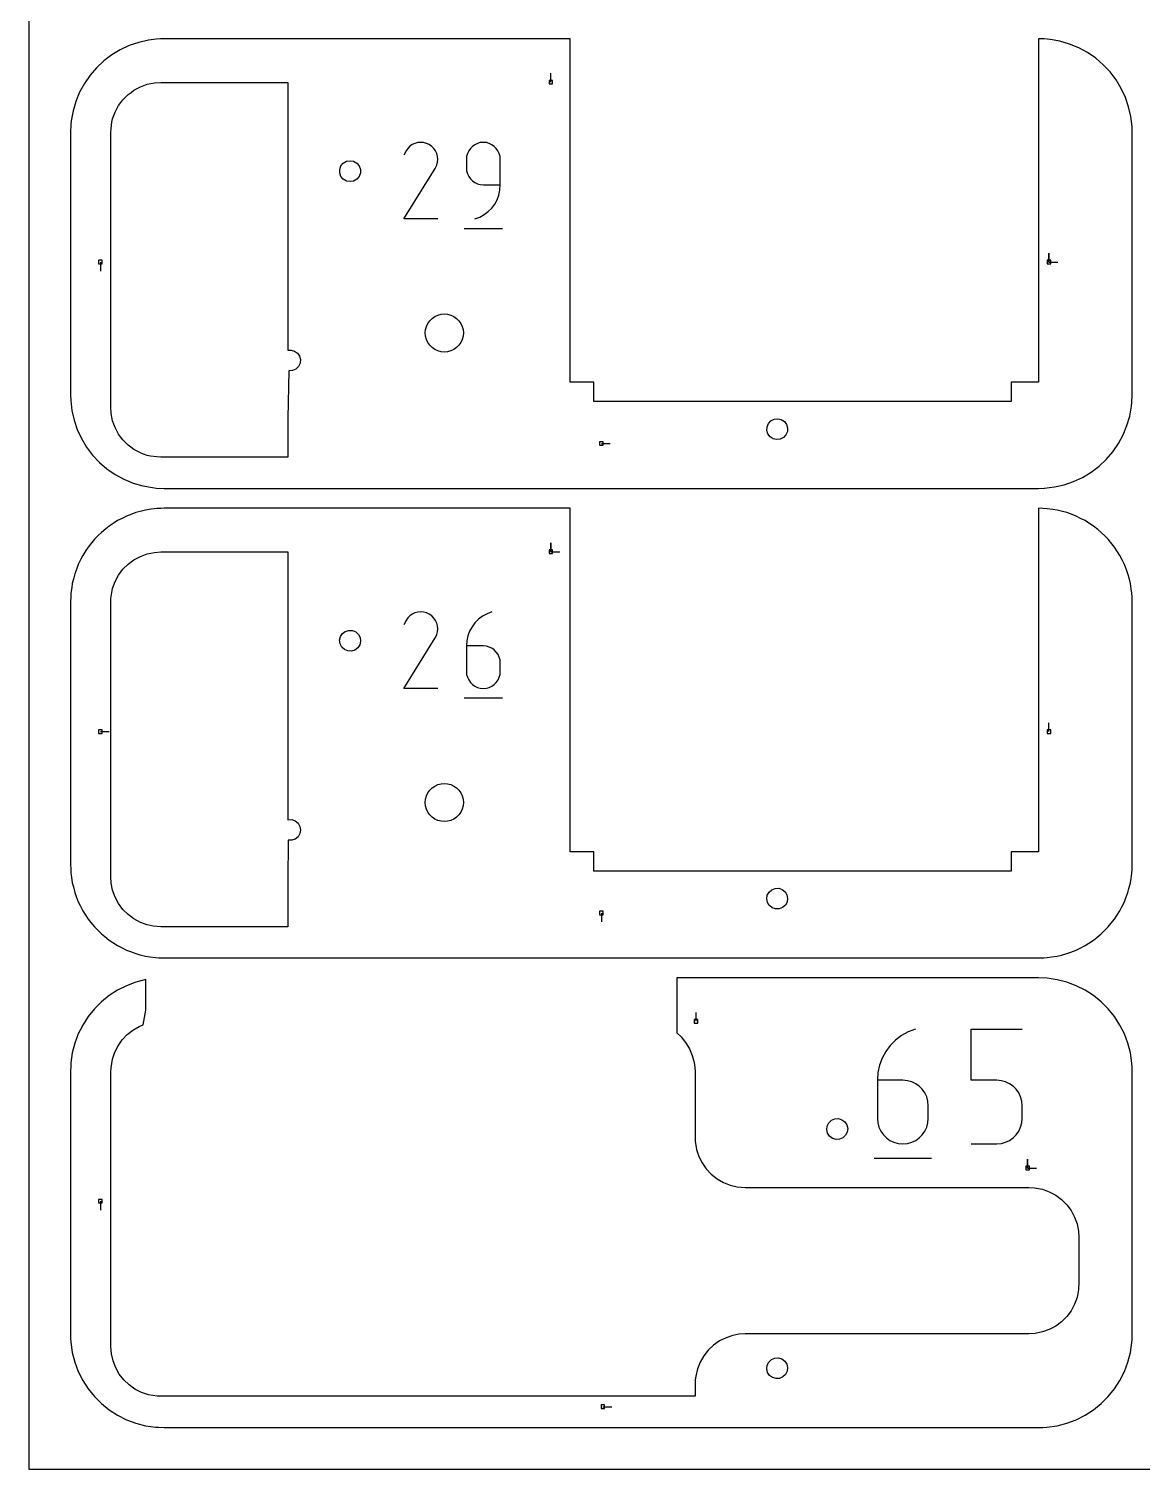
# Model space of a CAD drawing. Extents: x 0 to 570, y 0 to 470.
# Drawn here: x 0 to 178.3, y 0 to 230.6 of the extents above; entities that cross this region are included whole.
import ezdxf

# ---------------------------------------------------------------- set-up
doc = ezdxf.new("R2010")
doc.units = 0

msp = doc.modelspace()

# ---------------------------------------------------------------- linework, layer by layer
at = {"layer": 'annotation', "color": 1}
for p, q in [((83.571878, 222.055631), (83.571878, 223.484381)), ((61.82145, 212.257328), (61.399401, 212.062807)), ((62.269081, 212.37742), (61.82145, 212.257328)), ((62.731958, 212.420397), (62.269081, 212.37742)), ((63.199744, 212.383576), (62.731958, 212.420397)), ((63.662103, 212.264269), (63.199744, 212.383576)), ((64.108698, 212.059793), (63.662103, 212.264269)), ((71.823642, 212.250268), (71.40028, 212.048804)), ((72.283138, 212.376803), (71.823642, 212.250268)), ((72.771022, 212.420696), (72.283138, 212.376803)), ((73.259916, 212.376803), (72.771022, 212.420696)), ((72.771022, 212.420696), (72.771022, 212.420696)), ((73.719949, 212.250268), (73.259916, 212.376803)), ((74.143469, 212.048804), (73.719949, 212.250268)), ((60.390117, 211.059522), (60.033152, 210.374763)), ((60.673398, 211.461219), (60.390117, 211.059522)), ((61.013272, 211.796542), (60.673398, 211.461219)), ((61.399401, 212.062807), (61.013272, 211.796542)), ((64.50813, 211.776158), (64.108698, 212.059793)), ((64.108698, 212.059793), (64.108698, 212.059793)), ((64.842098, 211.435798), (64.50813, 211.776158)), ((65.107633, 211.049144), (64.842098, 211.435798)), ((65.301765, 210.626628), (65.107633, 211.049144)), ((65.421525, 210.178681), (65.301765, 210.626628)), ((65.463944, 209.715735), (65.421525, 210.178681)), ((70.096599, 210.187574), (70.052711, 209.698547)), ((70.223098, 210.647959), (70.096599, 210.187574)), ((70.424461, 211.07199), (70.223098, 210.647959)), ((70.692944, 211.45195), (70.424461, 211.07199)), ((71.020799, 211.780127), (70.692944, 211.45195)), ((71.40028, 212.048804), (71.020799, 211.780127)), ((74.522824, 211.780127), (74.143469, 212.048804)), ((74.850363, 211.45195), (74.522824, 211.780127)), ((75.118435, 211.07199), (74.850363, 211.45195)), ((75.319388, 210.647959), (75.118435, 211.07199)), ((75.445571, 210.187574), (75.319388, 210.647959)), ((75.489332, 209.698547), (75.445571, 210.187574)), ((60.025475, 200.179372), (65.049091, 208.266748)), ((65.049091, 208.266748), (65.055096, 208.27418)), ((65.049091, 208.266748), (65.049091, 208.266748)), ((65.055096, 208.27418), (65.060855, 208.281674)), ((65.060855, 208.281674), (65.066406, 208.289295)), ((65.066406, 208.289295), (65.071786, 208.297105)), ((65.071786, 208.297105), (65.077033, 208.305168)), ((65.077033, 208.305168), (65.082186, 208.313547)), ((65.082186, 208.313547), (65.087281, 208.322306)), ((65.087281, 208.322306), (65.092358, 208.331506)), ((65.092358, 208.331506), (65.097454, 208.341212)), ((65.097454, 208.341212), (65.304878, 208.786569)), ((65.097454, 208.341212), (65.097454, 208.341212)), ((65.304878, 208.786569), (65.426051, 209.24822)), ((65.426051, 209.24822), (65.463944, 209.715735)), ((70.052711, 209.698547), (70.052711, 208.337473)), ((70.052711, 208.337473), (70.052711, 208.337473)), ((70.052711, 208.337473), (70.096599, 207.848473)), ((70.096599, 207.848473), (70.223098, 207.388158)), ((75.489332, 205.616092), (75.489332, 209.698547)), ((75.489332, 209.698547), (75.489332, 209.698547)), ((70.223098, 207.388158), (70.424461, 206.96423)), ((70.424461, 206.96423), (70.692944, 206.58439)), ((70.692944, 206.58439), (71.020799, 206.256342)), ((71.020799, 206.256342), (71.40028, 205.987785)), ((71.40028, 205.987785), (71.823642, 205.786424)), ((71.823642, 205.786424), (72.283138, 205.659959)), ((72.283138, 205.659959), (72.771022, 205.616092)), ((72.771022, 205.616092), (75.489332, 205.616092)), ((75.429147, 204.79075), (75.489332, 205.616092)), ((74.585367, 202.546867), (74.969792, 203.246161)), ((74.969792, 203.246161), (75.253509, 203.997447)), ((75.253509, 203.997447), (75.429147, 204.79075)), ((72.188071, 200.469153), (72.901588, 200.86071)), ((72.901588, 200.86071), (73.543892, 201.344165)), ((73.543892, 201.344165), (74.10761, 201.909543)), ((74.10761, 201.909543), (74.585367, 202.546867)), ((65.462096, 200.179372), (60.025475, 200.179372)), ((69.713019, 198.649319), (75.833631, 198.649319)), ((71.410715, 200.179472), (72.188071, 200.469153)), ((71.410715, 200.179472), (71.410715, 200.179472)), ((163.33438, 193.25563), (163.33438, 194.68438)), ((163.33438, 193.25563), (163.33438, 194.68438)), ((163.33438, 194.68438), (163.33438, 193.25563)), ((11.455633, 193.255631), (11.455633, 191.826881)), ((163.33438, 193.25563), (164.76313, 193.25563)), ((41.452203, 182.213846), (41.452203, 182.174287)), ((91.667502, 164.217505), (93.096252, 164.217505)), ((83.571878, 146.880629), (83.571878, 148.309379)), ((83.571878, 146.880629), (83.571878, 148.309379)), ((83.571878, 148.309379), (83.571878, 146.880629)), ((83.571878, 146.880629), (85.000628, 146.880629)), ((60.673398, 136.286217), (60.390117, 135.88452)), ((61.013272, 136.62154), (60.673398, 136.286217)), ((61.399401, 136.887804), (61.013272, 136.62154)), ((61.82145, 137.082326), (61.399401, 136.887804)), ((62.269081, 137.202418), (61.82145, 137.082326)), ((62.731958, 137.245395), (62.269081, 137.202418)), ((63.199744, 137.208574), (62.731958, 137.245395)), ((63.662103, 137.089267), (63.199744, 137.208574)), ((64.108698, 136.884791), (63.662103, 137.089267)), ((64.50813, 136.601156), (64.108698, 136.884791)), ((64.108698, 136.884791), (64.108698, 136.884791)), ((64.842098, 136.260796), (64.50813, 136.601156)), ((65.107633, 135.874142), (64.842098, 136.260796)), ((72.000284, 136.075342), (71.435991, 135.508655)), ((72.64339, 136.560315), (72.000284, 136.075342)), ((73.357974, 136.953718), (72.64339, 136.560315)), ((74.136702, 137.245694), (73.357974, 136.953718)), ((74.136702, 137.245694), (74.136702, 137.245694)), ((60.390117, 135.88452), (60.033152, 135.199761)), ((65.301765, 135.451626), (65.107633, 135.874142)), ((65.421525, 135.003679), (65.301765, 135.451626)), ((65.304878, 133.611566), (65.426051, 134.073218)), ((65.463944, 134.540733), (65.421525, 135.003679)), ((65.426051, 134.073218), (65.463944, 134.540733)), ((70.57319, 134.169565), (70.289352, 133.416875)), ((70.957848, 134.870111), (70.57319, 134.169565)), ((71.435991, 135.508655), (70.957848, 134.870111)), ((60.025475, 125.00437), (65.049091, 133.091746)), ((65.049091, 133.091746), (65.055096, 133.099177)), ((65.049091, 133.091746), (65.049091, 133.091746)), ((65.055096, 133.099177), (65.060855, 133.106672)), ((65.060855, 133.106672), (65.066406, 133.114293)), ((65.066406, 133.114293), (65.071786, 133.122103)), ((65.071786, 133.122103), (65.077033, 133.130166)), ((65.077033, 133.130166), (65.082186, 133.138545)), ((65.082186, 133.138545), (65.087281, 133.147304)), ((65.087281, 133.147304), (65.092358, 133.156504)), ((65.092358, 133.156504), (65.097454, 133.16621)), ((65.097454, 133.16621), (65.304878, 133.611566)), ((65.097454, 133.16621), (65.097454, 133.16621)), ((70.11367, 132.621897), (70.053479, 131.794488)), ((70.053479, 131.794488), (70.053479, 127.725851)), ((72.771789, 131.794488), (70.053479, 131.794488)), ((70.289352, 133.416875), (70.11367, 132.621897)), ((73.260684, 131.750858), (72.771789, 131.794488)), ((73.720717, 131.625028), (73.260684, 131.750858)), ((74.144236, 131.424586), (73.720717, 131.625028)), ((74.523592, 131.157119), (74.144236, 131.424586)), ((74.851131, 130.830217), (74.523592, 131.157119)), ((75.119202, 130.451468), (74.851131, 130.830217)), ((75.320155, 130.028459), (75.119202, 130.451468)), ((75.446338, 129.568779), (75.320155, 130.028459)), ((75.4901, 129.080016), (75.446338, 129.568779)), ((70.053479, 127.725851), (70.053479, 127.725851)), ((70.053479, 127.725851), (70.097367, 127.236851)), ((70.097367, 127.236851), (70.223865, 126.776536)), ((75.320155, 126.776536), (75.446338, 127.236851)), ((75.446338, 127.236851), (75.4901, 127.725851)), ((75.4901, 127.725851), (75.4901, 129.080016)), ((75.4901, 129.080016), (75.4901, 129.080016)), ((65.462096, 125.00437), (60.025475, 125.00437)), ((70.223865, 126.776536), (70.425229, 126.352607)), ((70.425229, 126.352607), (70.693712, 125.972768)), ((70.693712, 125.972768), (71.021567, 125.644719)), ((71.021567, 125.644719), (71.401048, 125.376163)), ((71.401048, 125.376163), (71.82441, 125.174801)), ((71.82441, 125.174801), (72.283906, 125.048336)), ((72.283906, 125.048336), (72.771789, 125.00447)), ((72.771789, 125.00447), (73.260684, 125.048336)), ((72.771789, 125.00447), (72.771789, 125.00447)), ((73.260684, 125.048336), (73.720717, 125.174801)), ((73.720717, 125.174801), (74.144236, 125.376163)), ((74.144236, 125.376163), (74.523592, 125.644719)), ((74.523592, 125.644719), (74.851131, 125.972768)), ((74.851131, 125.972768), (75.119202, 126.352607)), ((75.119202, 126.352607), (75.320155, 126.776536)), ((69.713019, 123.474317), (75.833631, 123.474317)), ((11.455633, 118.080628), (12.884383, 118.080628)), ((163.33438, 118.080628), (163.33438, 119.509378)), ((91.667502, 89.042502), (91.667502, 87.613752)), ((106.836875, 71.705627), (106.836875, 73.134377)), ((139.739119, 69.415961), (138.77446, 68.688502)), ((140.810996, 70.006065), (139.739119, 69.415961)), ((141.979087, 70.444029), (140.810996, 70.006065)), ((141.979087, 70.444029), (141.979087, 70.444029)), ((150.894872, 62.26722), (150.894872, 70.444029)), ((150.894872, 70.444029), (159.049803, 70.444029)), ((137.210807, 66.880654), (136.633819, 65.829836)), ((137.928021, 67.838471), (137.210807, 66.880654)), ((138.77446, 68.688502), (137.928021, 67.838471)), ((136.208062, 64.700801), (135.944539, 63.508334)), ((136.633819, 65.829836), (136.208062, 64.700801)), ((135.944539, 63.508334), (135.854253, 62.26722)), ((135.854253, 62.26722), (135.854253, 56.164264)), ((139.931718, 62.26722), (135.854253, 62.26722)), ((140.66506, 62.201775), (139.931718, 62.26722)), ((154.972338, 62.26722), (150.894872, 62.26722)), ((155.704467, 62.201775), (154.972338, 62.26722)), ((141.35511, 62.01303), (140.66506, 62.201775)), ((141.990389, 61.712367), (141.35511, 62.01303)), ((142.559422, 61.311168), (141.990389, 61.712367)), ((143.050731, 60.820814), (142.559422, 61.311168)), ((143.452838, 60.25269), (143.050731, 60.820814)), ((143.754268, 59.618177), (143.452838, 60.25269)), ((156.393871, 62.01303), (155.704467, 62.201775)), ((157.028961, 61.712367), (156.393871, 62.01303)), ((157.598146, 61.311168), (157.028961, 61.712367)), ((158.089834, 60.820814), (157.598146, 61.311168)), ((158.492434, 60.25269), (158.089834, 60.820814)), ((158.794356, 59.618177), (158.492434, 60.25269)), ((143.943542, 58.928656), (143.754268, 59.618177)), ((144.009184, 58.195512), (143.943542, 58.928656)), ((144.009184, 56.164264), (144.009184, 58.195512)), ((144.009184, 58.195512), (144.009184, 58.195512)), ((158.98401, 58.928656), (158.794356, 59.618177)), ((159.049803, 58.195512), (158.98401, 58.928656)), ((159.049803, 56.164264), (159.049803, 58.195512)), ((159.049803, 58.195512), (159.049803, 58.195512)), ((135.854253, 56.164264), (135.854253, 56.164264)), ((135.854253, 56.164264), (135.920085, 55.430764)), ((135.920085, 55.430764), (136.109833, 54.740292)), ((143.754268, 54.740292), (143.943542, 55.430764)), ((143.943542, 55.430764), (144.009184, 56.164264)), ((158.794224, 54.740292), (158.983972, 55.430764)), ((158.983972, 55.430764), (159.049803, 56.164264)), ((136.109833, 54.740292), (136.411878, 54.104399)), ((136.411878, 54.104399), (136.814602, 53.53464)), ((136.814602, 53.53464), (137.306384, 53.042567)), ((137.306384, 53.042567), (137.875607, 52.639732)), ((141.990389, 52.639732), (142.559422, 53.042567)), ((142.559422, 53.042567), (143.050731, 53.53464)), ((143.050731, 53.53464), (143.452838, 54.104399)), ((143.452838, 54.104399), (143.754268, 54.740292)), ((157.02845, 52.639732), (157.597672, 53.042567)), ((157.597672, 53.042567), (158.089454, 53.53464)), ((158.089454, 53.53464), (158.492178, 54.104399)), ((158.492178, 54.104399), (158.794224, 54.740292)), ((137.875607, 52.639732), (138.510649, 52.33769)), ((138.510649, 52.33769), (139.199893, 52.147993)), ((139.199893, 52.147993), (139.931718, 52.082193)), ((139.931718, 52.082193), (140.66506, 52.147993)), ((139.931718, 52.082193), (139.931718, 52.082193)), ((140.66506, 52.147993), (141.35511, 52.33769)), ((141.35511, 52.33769), (141.990389, 52.639732)), ((150.894872, 52.082193), (154.972338, 52.082193)), ((154.972338, 52.082193), (155.704163, 52.147993)), ((154.972338, 52.082193), (154.972338, 52.082193)), ((155.704163, 52.147993), (156.393407, 52.33769)), ((156.393407, 52.33769), (157.02845, 52.639732)), ((135.343562, 49.786963), (144.524481, 49.786963)), ((159.905629, 48.206439), (159.905629, 49.635189)), ((159.905629, 48.206439), (159.905629, 49.635189)), ((159.905629, 49.635189), (159.905629, 48.206439)), ((159.905629, 48.206439), (161.334379, 48.206439)), ((11.455633, 42.905626), (11.455633, 41.476876)), ((91.905627, 10.000626), (93.334377, 10.000626))]:
    msp.add_line(p, q, dxfattribs=at)
at = {"layer": 'boundary', "color": 5}
for p, q in [((17.601002, 228.437436), (16.0913, 227.9235)), ((19.156782, 228.787985), (17.601002, 228.437436)), ((20.408611, 228.95881), (19.156782, 228.787985)), ((21.087371, 228.998542), (20.408611, 228.95881)), ((21.667505, 229.017506), (21.087371, 228.998542)), ((53.226909, 229.017506), (21.667505, 229.017506)), ((86.667503, 229.017506), (53.226909, 229.017506)), ((86.667502, 196.569599), (86.667503, 229.017506)), ((162.586372, 228.974664), (161.667505, 229.017506)), ((161.667505, 229.017506), (161.667505, 206.465413)), ((163.514065, 228.885938), (162.586372, 228.974664)), ((165.084024, 228.605429), (163.514065, 228.885938)), ((166.615272, 228.159632), (165.084024, 228.605429)), ((13.277813, 226.430556), (11.998932, 225.462181)), ((14.644774, 227.252004), (13.277813, 226.430556)), ((16.0913, 227.9235), (14.644774, 227.252004)), ((168.090452, 227.553596), (166.615272, 228.159632)), ((169.492863, 226.794193), (168.090452, 227.553596)), ((170.809442, 225.887484), (169.492863, 226.794193)), ((10.846863, 224.380999), (9.806321, 223.170332)), ((11.998932, 225.462181), (10.846863, 224.380999)), ((172.021342, 224.847802), (170.809442, 225.887484)), ((173.103386, 223.696973), (172.021342, 224.847802)), ((174.073034, 222.418867), (173.103386, 223.696973)), ((8.898338, 221.854542), (8.13765, 220.452864)), ((9.806321, 223.170332), (8.898338, 221.854542)), ((174.895763, 221.052646), (174.073034, 222.418867)), ((8.13765, 220.452864), (7.530264, 218.978272)), ((175.568621, 219.606712), (174.895763, 221.052646)), ((176.083959, 218.097452), (175.568621, 219.606712)), ((7.083057, 217.44747), (6.801096, 215.877808)), ((7.530264, 218.978272), (7.083057, 217.44747)), ((176.435958, 216.541961), (176.083959, 218.097452)), ((6.726196, 215.276392), (6.6675, 214.017506)), ((6.801096, 215.877808), (6.726196, 215.276392)), ((176.62334, 214.964705), (176.435958, 216.541961)), ((176.667504, 214.017506), (176.62334, 214.964705)), ((6.6675, 214.017506), (6.6675, 199.811624)), ((176.667504, 186.269051), (176.667504, 214.017506)), ((161.667505, 206.465413), (161.667505, 174.017505)), ((6.6675, 199.811624), (6.6675, 172.017506)), ((86.667503, 174.017506), (86.667502, 196.569599)), ((176.667504, 172.017506), (176.667504, 186.269051)), ((89.097373, 174.017506), (86.667503, 174.017506)), ((90.479082, 174.017505), (89.097373, 174.017506)), ((90.479082, 172.051465), (90.479082, 174.017505)), ((158.877228, 174.017506), (157.29058, 174.017506)), ((157.29058, 174.017506), (157.29058, 172.051465)), ((161.667505, 174.017505), (158.877228, 174.017506)), ((6.6675, 172.017506), (6.711522, 171.073341)), ((6.711522, 171.073341), (6.897024, 169.506789)), ((90.479082, 170.933505), (90.479082, 172.051465)), ((111.292753, 170.933505), (90.479082, 170.933505)), ((157.29058, 170.933505), (111.292753, 170.933505)), ((157.29058, 172.051465), (157.29058, 170.933505)), ((176.535936, 170.170942), (176.608619, 170.754573)), ((176.608619, 170.754573), (176.667504, 172.017506)), ((6.897024, 169.506789), (7.247576, 167.951007)), ((175.809632, 167.06974), (176.255428, 168.600987)), ((176.255428, 168.600987), (176.535936, 170.170942)), ((7.247576, 167.951007), (7.761509, 166.441298)), ((7.761509, 166.441298), (8.433005, 164.994774)), ((175.203601, 165.594554), (175.809632, 167.06974)), ((8.433005, 164.994774), (9.254452, 163.627817)), ((173.537487, 162.875572), (174.44419, 164.192144)), ((174.44419, 164.192144), (175.203601, 165.594554)), ((9.254452, 163.627817), (10.222826, 162.348934)), ((10.222826, 162.348934), (11.304011, 161.196864)), ((171.346973, 160.581626), (172.497804, 161.663669)), ((172.497804, 161.663669), (173.537487, 162.875572)), ((11.304011, 161.196864), (12.514674, 160.156324)), ((12.514674, 160.156324), (13.830468, 159.24834)), ((13.830468, 159.24834), (15.232149, 158.487654)), ((168.70264, 158.789246), (170.068869, 159.611978)), ((170.068869, 159.611978), (171.346973, 160.581626)), ((15.232149, 158.487654), (16.706738, 157.880266)), ((16.706738, 157.880266), (18.237536, 157.433059)), ((18.237536, 157.433059), (19.807195, 157.1511)), ((19.807195, 157.1511), (20.408611, 157.076201)), ((20.408611, 157.076201), (21.667505, 157.017504)), ((21.667505, 157.017504), (33.50574, 157.017504)), ((33.50574, 157.017504), (54.500649, 157.017504)), ((54.500649, 157.017504), (146.995501, 157.017504)), ((146.995501, 157.017504), (161.667505, 157.017505)), ((161.667505, 157.017505), (162.614702, 157.061668)), ((162.614702, 157.061668), (164.191959, 157.249053)), ((164.191959, 157.249053), (165.747452, 157.601053)), ((165.747452, 157.601053), (167.25671, 158.116397)), ((167.25671, 158.116397), (168.70264, 158.789246)), ((15.047545, 152.27953), (14.225221, 151.866035)), ((15.651702, 152.583321), (15.047545, 152.27953)), ((16.513314, 152.907067), (15.651702, 152.583321)), ((17.146336, 153.144921), (16.513314, 152.907067)), ((18.037482, 153.375246), (17.146336, 153.144921)), ((18.692202, 153.544464), (18.037482, 153.375246)), ((19.602779, 153.678761), (18.692202, 153.544464)), ((20.539974, 153.789933), (19.602779, 153.678761)), ((21.147907, 153.825519), (20.539974, 153.789933)), ((21.667505, 153.842504), (21.147907, 153.825519)), ((58.008127, 153.842504), (21.667505, 153.842504)), ((86.667503, 153.842504), (58.008127, 153.842504)), ((86.667502, 126.033884), (86.667503, 153.842504)), ((163.063223, 153.777429), (161.667505, 153.842504)), ((161.667505, 153.842504), (161.667505, 126.651124)), ((163.961498, 153.644946), (163.063223, 153.777429)), ((164.642802, 153.544463), (163.961498, 153.644946)), ((165.521908, 153.317252), (164.642802, 153.544463)), ((166.188674, 153.144921), (165.521908, 153.317252)), ((167.038643, 152.82555), (166.188674, 153.144921)), ((167.683308, 152.583321), (167.038643, 152.82555)), ((168.494516, 152.175415), (167.683308, 152.583321)), ((11.630545, 149.989675), (11.160336, 149.519468)), ((12.352583, 150.572782), (11.630545, 149.989675)), ((12.883061, 151.001187), (12.352583, 150.572782)), ((13.656776, 151.499746), (12.883061, 151.001187)), ((14.225221, 151.866035), (13.656776, 151.499746)), ((169.109783, 151.866035), (168.494516, 152.175415)), ((169.873046, 151.374213), (169.109783, 151.866035)), ((170.451949, 151.001187), (169.873046, 151.374213)), ((171.16423, 150.42596), (170.451949, 151.001187)), ((171.704465, 149.989675), (171.16423, 150.42596)), ((172.335823, 149.358321), (171.704465, 149.989675)), ((9.508818, 147.626941), (9.14253, 147.0585)), ((10.091924, 148.348984), (9.508818, 147.626941)), ((10.520329, 148.879465), (10.091924, 148.348984)), ((11.160336, 149.519468), (10.520329, 148.879465)), ((172.814681, 148.879465), (172.335823, 149.358321)), ((173.389907, 148.16718), (172.814681, 148.879465)), ((173.826192, 147.626941), (173.389907, 148.16718)), ((174.318009, 146.863686), (173.826192, 147.626941)), ((8.340179, 145.680633), (7.926683, 144.858308)), ((8.643972, 146.28479), (8.340179, 145.680633)), ((9.14253, 147.0585), (8.643972, 146.28479)), ((174.691032, 146.28479), (174.318009, 146.863686)), ((175.098947, 145.473578), (174.691032, 146.28479)), ((175.408333, 144.858308), (175.098947, 145.473578)), ((7.36509, 143.363671), (7.19587, 142.70895)), ((7.688832, 144.225285), (7.36509, 143.363671)), ((7.926683, 144.858308), (7.688832, 144.225285)), ((175.727697, 144.008338), (175.408333, 144.858308)), ((175.969921, 143.363672), (175.727697, 144.008338)), ((176.197134, 142.484566), (175.969921, 143.363672)), ((6.866875, 141.148804), (6.732576, 140.238225)), ((6.965544, 141.817801), (6.866875, 141.148804)), ((7.19587, 142.70895), (6.965544, 141.817801)), ((176.369466, 141.817801), (176.197134, 142.484566)), ((176.501947, 140.919527), (176.369466, 141.817801)), ((176.602428, 140.238225), (176.501947, 140.919527)), ((6.706929, 139.688147), (6.6675, 138.842504)), ((6.6675, 138.842504), (6.6675, 126.118975)), ((6.732576, 140.238225), (6.706929, 139.688147)), ((176.627949, 139.690865), (176.602428, 140.238225)), ((176.667504, 138.842504), (176.627949, 139.690865)), ((176.667504, 109.606931), (176.667504, 138.842504)), ((6.6675, 126.118975), (6.6675, 96.842504)), ((86.667503, 98.842503), (86.667502, 126.033884)), ((161.667505, 126.651124), (161.667505, 98.842503)), ((176.667504, 96.842504), (176.667504, 109.606931)), ((88.749958, 98.842503), (86.667503, 98.842503)), ((90.479082, 98.842503), (88.749958, 98.842503)), ((90.479082, 97.15756), (90.479082, 98.842503)), ((90.479082, 95.758503), (90.479082, 97.15756)), ((159.276172, 98.842503), (157.29058, 98.842503)), ((157.29058, 98.842503), (157.29058, 97.15756)), ((157.29058, 97.15756), (157.29058, 95.758503)), ((161.667505, 98.842503), (159.276172, 98.842503)), ((6.6675, 96.842504), (6.706929, 95.996861)), ((6.706929, 95.996861), (6.732576, 95.446782)), ((6.732576, 95.446782), (6.831245, 94.777785)), ((6.831245, 94.777785), (6.965544, 93.867206)), ((116.526103, 95.758503), (90.479082, 95.758503)), ((157.29058, 95.758503), (116.526103, 95.758503)), ((176.369466, 93.867206), (176.469947, 94.548509)), ((176.469947, 94.548509), (176.602428, 95.446782)), ((176.602428, 95.446782), (176.627949, 95.994142)), ((176.627949, 95.994142), (176.667504, 96.842504)), ((6.965544, 93.867206), (7.134763, 93.212485)), ((7.134763, 93.212485), (7.36509, 92.321338)), ((7.36509, 92.321338), (7.602941, 91.688313)), ((175.650557, 91.471365), (175.96992, 92.321338)), ((175.96992, 92.321338), (176.142252, 92.988102)), ((176.142252, 92.988102), (176.369466, 93.867206)), ((7.602941, 91.688313), (7.926683, 90.826695)), ((7.926683, 90.826695), (8.230476, 90.222541)), ((8.230476, 90.222541), (8.643972, 89.40022)), ((174.691032, 89.40022), (175.000418, 90.015487)), ((175.000418, 90.015487), (175.408333, 90.826695)), ((175.408333, 90.826695), (175.650557, 91.471365)), ((8.643972, 89.40022), (9.01026, 88.831777)), ((9.01026, 88.831777), (9.508818, 88.058063)), ((9.508818, 88.058063), (9.937223, 87.527584)), ((173.250966, 87.345781), (173.826192, 88.058063)), ((173.826192, 88.058063), (174.199215, 88.636962)), ((174.199215, 88.636962), (174.691032, 89.40022)), ((9.937223, 87.527584), (10.520329, 86.805544)), ((10.520329, 86.805544), (10.990539, 86.335335)), ((10.990539, 86.335335), (11.630545, 85.695329)), ((11.630545, 85.695329), (12.161023, 85.266925)), ((170.992184, 85.120104), (171.704465, 85.695328)), ((171.704465, 85.695328), (172.183323, 86.174187)), ((172.183323, 86.174187), (172.814681, 86.805544)), ((172.814681, 86.805544), (173.250966, 87.345781)), ((12.161023, 85.266925), (12.883061, 84.68382)), ((12.883061, 84.68382), (13.451505, 84.317531)), ((13.451505, 84.317531), (14.225221, 83.818971)), ((14.225221, 83.818971), (14.829378, 83.51518)), ((14.829378, 83.51518), (15.651702, 83.101686)), ((15.651702, 83.101686), (16.284724, 82.863832)), ((166.833339, 82.782316), (167.683308, 83.101685)), ((167.683308, 83.101685), (168.298575, 83.411065)), ((168.298575, 83.411065), (169.109783, 83.818972)), ((169.109783, 83.818972), (169.688686, 84.191998)), ((169.688686, 84.191998), (170.451949, 84.68382)), ((170.451949, 84.68382), (170.992184, 85.120104)), ((16.284724, 82.863832), (17.146336, 82.540089)), ((17.146336, 82.540089), (17.801056, 82.370869)), ((17.801056, 82.370869), (18.692202, 82.140543)), ((18.692202, 82.140543), (19.361198, 82.041876)), ((19.361198, 82.041876), (20.271775, 81.907578)), ((20.271775, 81.907578), (20.821857, 81.881931)), ((20.821857, 81.881931), (21.667505, 81.842502)), ((21.667505, 81.842502), (32.270446, 81.842502)), ((32.270446, 81.842502), (51.074582, 81.842502)), ((51.074582, 81.842502), (148.526492, 81.842502)), ((148.526492, 81.842502), (161.667505, 81.842503)), ((161.667505, 81.842503), (162.515864, 81.882058)), ((162.515864, 81.882058), (163.063223, 81.907578)), ((163.063223, 81.907578), (163.744527, 82.008061)), ((163.744527, 82.008061), (164.642802, 82.140543)), ((164.642802, 82.140543), (165.309567, 82.312875)), ((165.309567, 82.312875), (166.188674, 82.540089)), ((166.188674, 82.540089), (166.833339, 82.782316)), ((118.217575, 78.667502), (103.74125, 78.667502)), ((103.74125, 78.667502), (103.74125, 75.971904)), ((142.142503, 78.667502), (118.217575, 78.667502)), ((161.667505, 78.667502), (142.142503, 78.667502)), ((163.063223, 78.602426), (161.667505, 78.667502)), ((164.642802, 78.369461), (163.063223, 78.602426)), ((14.225221, 76.691033), (12.88306, 75.826185)), ((15.651702, 77.408319), (14.225221, 76.691033)), ((17.146336, 77.969919), (15.651702, 77.408319)), ((18.745082, 78.380065), (17.146336, 77.969919)), ((18.745081, 73.469337), (18.745082, 78.380065)), ((166.188674, 77.969919), (164.642802, 78.369461)), ((167.683308, 77.408319), (166.188674, 77.969919)), ((169.109783, 76.691033), (167.683308, 77.408319)), ((170.451949, 75.826185), (169.109783, 76.691033)), ((11.630545, 74.814673), (10.520329, 73.704463)), ((12.88306, 75.826185), (11.630545, 74.814673)), ((103.74125, 75.971904), (103.74125, 69.852733)), ((171.704465, 74.814673), (170.451949, 75.826185)), ((172.81468, 73.704463), (171.704465, 74.814673)), ((9.508817, 72.451939), (8.643972, 71.109787)), ((10.520329, 73.704463), (9.508817, 72.451939)), ((18.297908, 71.137294), (18.745081, 73.469337)), ((173.826192, 72.451939), (172.81468, 73.704463)), ((174.691031, 71.109788), (173.826192, 72.451939)), ((7.926683, 69.683306), (7.36509, 68.188669)), ((8.643972, 71.109787), (7.926683, 69.683306)), ((14.955672, 68.745494), (15.760751, 69.589275)), ((15.760751, 69.589275), (16.680106, 70.306849)), ((16.680106, 70.306849), (17.694144, 70.882914)), ((17.694144, 70.882914), (18.297908, 71.137294)), ((103.74125, 69.852733), (104.420086, 69.198446)), ((104.420086, 69.198446), (105.164096, 68.301923)), ((175.408333, 69.683306), (174.691031, 71.109788)), ((175.96992, 68.188669), (175.408333, 69.683306)), ((7.36509, 68.188669), (6.965544, 66.642798)), ((13.754175, 66.753531), (14.282024, 67.793481)), ((14.282024, 67.793481), (14.955672, 68.745494)), ((105.164096, 68.301923), (105.769641, 67.306624)), ((105.769641, 67.306624), (106.223816, 66.233765)), ((176.369466, 66.642799), (175.96992, 68.188669)), ((6.732576, 65.063223), (6.708842, 64.554195)), ((6.965544, 66.642798), (6.732576, 65.063223)), ((13.160406, 64.259617), (13.383366, 65.647809)), ((13.383366, 65.647809), (13.754175, 66.753531)), ((106.223816, 66.233765), (106.516943, 65.10621)), ((106.516943, 65.10621), (106.622912, 64.364107)), ((176.606127, 64.983871), (176.369466, 66.642799)), ((176.636816, 64.325686), (176.606127, 64.983871)), ((6.708842, 64.554195), (6.6675, 63.667502)), ((6.6675, 63.667502), (6.6675, 31.673384)), ((13.122508, 63.667502), (13.160406, 64.259617)), ((13.122508, 54.263794), (13.122508, 63.667502)), ((106.622912, 64.364107), (106.667504, 63.667502)), ((106.667504, 63.667502), (106.667504, 56.280924)), ((176.667504, 63.667502), (176.636816, 64.325686)), ((176.667504, 53.764459), (176.667504, 63.667502)), ((106.667504, 56.280924), (106.667504, 53.110814)), ((13.122508, 38.875909), (13.122508, 54.263794)), ((106.667504, 53.110814), (106.706723, 52.498179)), ((176.667504, 21.667502), (176.667504, 53.764459)), ((106.706723, 52.498179), (106.918992, 51.176554)), ((106.918992, 51.176554), (107.283193, 50.068974)), ((107.283193, 50.068974), (107.80478, 49.026227)), ((107.80478, 49.026227), (108.472638, 48.070535)), ((108.472638, 48.070535), (109.272523, 47.222268)), ((109.272523, 47.222268), (110.187396, 46.499504)), ((110.187396, 46.499504), (111.197754, 45.91765)), ((111.197754, 45.91765), (112.282064, 45.489104)), ((112.282064, 45.489104), (113.417213, 45.223003)), ((113.417213, 45.223003), (114.054867, 45.150032)), ((114.054867, 45.150032), (114.667502, 45.110814)), ((114.667502, 45.110814), (121.820696, 45.110814)), ((121.820696, 45.110814), (137.717024, 45.110814)), ((137.717024, 45.110814), (158.686345, 45.110814)), ((158.686345, 45.110814), (160.122499, 45.110814)), ((160.122499, 45.110814), (160.991726, 45.05517)), ((160.991726, 45.05517), (162.286992, 44.812436)), ((162.286992, 44.812436), (163.385296, 44.415211)), ((163.385296, 44.415211), (164.414061, 43.862304)), ((164.414061, 43.862304), (165.35134, 43.165502)), ((165.35134, 43.165502), (166.177198, 42.339654)), ((166.177198, 42.339654), (166.873994, 41.402362)), ((166.873994, 41.402362), (167.42691, 40.373604)), ((167.42691, 40.373604), (167.824136, 39.275305)), ((167.824136, 39.275305), (168.057201, 38.130874)), ((13.122508, 32.490738), (13.122508, 38.875909)), ((168.057201, 38.130874), (168.122507, 37.110814)), ((168.122507, 37.110814), (168.122507, 33.154894)), ((13.122508, 19.6675), (13.122508, 32.490738)), ((168.122507, 33.154894), (168.122507, 29.983552)), ((6.6675, 31.673384), (6.6675, 21.667502)), ((168.122507, 29.983552), (168.065007, 28.769368)), ((168.065007, 28.769368), (167.824136, 27.503011)), ((166.873994, 25.375953), (166.177198, 24.438661)), ((167.42691, 26.404711), (166.873994, 25.375953)), ((167.824136, 27.503011), (167.42691, 26.404711)), ((165.35134, 23.612814), (164.414061, 22.916012)), ((166.177198, 24.438661), (165.35134, 23.612814)), ((6.6675, 21.667502), (6.698507, 21.002481)), ((6.698507, 21.002481), (6.729514, 20.337461)), ((111.625666, 21.051808), (110.582917, 20.53022)), ((112.733246, 21.416012), (111.625666, 21.051808)), ((113.702825, 21.607171), (112.733246, 21.416012)), ((114.667502, 21.667502), (113.702825, 21.607171)), ((121.820696, 21.667502), (114.667502, 21.667502)), ((137.717023, 21.667502), (121.820696, 21.667502)), ((158.64552, 21.667502), (137.717023, 21.667502)), ((160.122499, 21.667502), (158.64552, 21.667502)), ((161.142561, 21.732799), (160.122499, 21.667502)), ((162.286992, 21.965879), (161.142561, 21.732799)), ((163.385296, 22.363105), (162.286992, 21.965879)), ((164.414061, 22.916012), (163.385296, 22.363105)), ((176.602428, 20.27178), (176.626586, 20.789921)), ((176.626586, 20.789921), (176.667504, 21.667502)), ((6.729514, 20.337461), (6.965544, 18.692204)), ((6.965544, 18.692204), (7.365089, 17.146336)), ((13.160406, 19.075387), (13.122508, 19.6675)), ((13.225308, 18.463257), (13.160406, 19.075387)), ((13.484809, 17.32625), (13.225308, 18.463257)), ((108.778958, 19.06248), (108.056191, 18.14761)), ((109.627223, 19.862368), (108.778958, 19.06248)), ((110.582917, 20.53022), (109.627223, 19.862368)), ((175.96992, 17.146336), (176.369466, 18.692204)), ((176.369466, 18.692204), (176.602428, 20.27178)), ((7.365089, 17.146336), (7.926683, 15.651693)), ((13.90709, 16.23914), (13.484809, 17.32625)), ((14.483153, 15.225105), (13.90709, 16.23914)), ((107.474336, 17.137252), (107.045793, 16.052941)), ((108.056191, 18.14761), (107.474336, 17.137252)), ((175.408333, 15.651693), (175.96992, 17.146336)), ((7.926683, 15.651693), (8.643972, 14.225218)), ((8.643972, 14.225218), (9.508817, 12.883061)), ((15.200729, 14.305749), (14.483153, 15.225105)), ((16.044511, 13.500669), (15.200729, 14.305749)), ((106.706723, 14.280137), (106.667504, 13.6675)), ((106.779694, 14.917793), (106.706723, 14.280137)), ((107.045793, 16.052941), (106.779694, 14.917793)), ((173.826192, 12.883061), (174.691032, 14.225218)), ((174.691032, 14.225218), (175.408333, 15.651693)), ((9.508817, 12.883061), (10.520329, 11.630542)), ((10.520329, 11.630542), (11.630545, 10.520326)), ((16.996523, 12.827026), (16.044511, 13.500669)), ((18.036473, 12.299177), (16.996523, 12.827026)), ((19.142196, 11.928366), (18.036473, 12.299177)), ((20.530386, 11.705405), (19.142196, 11.928366)), ((21.122498, 11.667501), (20.530386, 11.705405)), ((28.064125, 11.667501), (21.122498, 11.667501)), ((81.486083, 11.667501), (28.064125, 11.667501)), ((101.069854, 11.667501), (81.486083, 11.667501)), ((106.667504, 11.667501), (101.069854, 11.667501)), ((106.667504, 13.6675), (106.667504, 12.268088)), ((106.667504, 12.268088), (106.667504, 11.667501)), ((171.704465, 10.520326), (172.814681, 11.630542)), ((172.814681, 11.630542), (173.826192, 12.883061)), ((11.630545, 10.520326), (12.883061, 9.508818)), ((12.883061, 9.508818), (14.225221, 8.643969)), ((169.109783, 8.643969), (170.451949, 9.508818)), ((170.451949, 9.508818), (171.704465, 10.520326)), ((14.225221, 8.643969), (15.651702, 7.926683)), ((15.651702, 7.926683), (17.146336, 7.365086)), ((17.146336, 7.365086), (18.692202, 6.965541)), ((18.692202, 6.965541), (20.271775, 6.732576)), ((162.983872, 6.728876), (164.642802, 6.965541)), ((164.642802, 6.965541), (166.188674, 7.365087)), ((166.188674, 7.365087), (167.683308, 7.926683)), ((167.683308, 7.926683), (169.109783, 8.643969)), ((20.271775, 6.732576), (20.780806, 6.708843)), ((20.780806, 6.708843), (21.667505, 6.6675)), ((21.667505, 6.6675), (48.329269, 6.6675)), ((48.329269, 6.6675), (95.613457, 6.6675)), ((95.613457, 6.6675), (128.623599, 6.6675)), ((128.623599, 6.6675), (161.667505, 6.6675)), ((161.667505, 6.6675), (162.325688, 6.698188)), ((162.325688, 6.698188), (162.983872, 6.728876))]:
    msp.add_line(p, q, dxfattribs=at)
at = {"layer": 'frame', "color": 5}
for p, q in [((0, 470), (0, 0)), ((0, 0), (570, 0))]:
    msp.add_line(p, q, dxfattribs=at)
at = {"layer": 'hole', "color": 5}
for p, q in [((17.859713, 221.321904), (18.429795, 221.528086)), ((18.429795, 221.528086), (18.958011, 221.719127)), ((18.958011, 221.719127), (19.552039, 221.840108)), ((19.552039, 221.840108), (20.102442, 221.952204)), ((20.102442, 221.952204), (21.122498, 222.017507)), ((21.122498, 222.017507), (32.255466, 222.017507)), ((32.255466, 222.017507), (41.452165, 222.017507)), ((41.452165, 222.017507), (41.452165, 198.544618)), ((83.857628, 222.341381), (83.286128, 222.341381)), ((83.286128, 222.341381), (83.286128, 221.769881)), ((83.286128, 221.769881), (83.857628, 221.769881)), ((83.857628, 221.769881), (83.857628, 222.341381)), ((14.732694, 218.795565), (15.067817, 219.246346)), ((15.067817, 219.246346), (15.49648, 219.675009)), ((15.49648, 219.675009), (15.893663, 220.072192)), ((15.893663, 220.072192), (16.380174, 220.433875)), ((16.380174, 220.433875), (16.830954, 220.768997)), ((16.830954, 220.768997), (17.364942, 221.055989)), ((17.364942, 221.055989), (17.859713, 221.321904)), ((13.627063, 216.752081), (13.818105, 217.280296)), ((13.818105, 217.280296), (14.105095, 217.814283)), ((14.105095, 217.814283), (14.371009, 218.309055)), ((14.371009, 218.309055), (14.732694, 218.795565)), ((13.122508, 214.017506), (13.163624, 214.659905)), ((13.163624, 214.659905), (13.30878, 215.631595)), ((13.30878, 215.631595), (13.420879, 216.181998)), ((13.420879, 216.181998), (13.627063, 216.752081)), ((13.122508, 210.553798), (13.122508, 214.017506)), ((13.122508, 204.885912), (13.122508, 210.553798)), ((49.7804, 208.104804), (49.979661, 208.652258)), ((49.7804, 207.522213), (49.7804, 208.104804)), ((49.979661, 208.652258), (50.354141, 209.098548)), ((50.354141, 209.098548), (50.858677, 209.389844)), ((50.858677, 209.389844), (51.432416, 209.491009)), ((51.432416, 209.491009), (52.006154, 209.389844)), ((52.006154, 209.389844), (52.510693, 209.098547)), ((52.510693, 209.098547), (52.885173, 208.652259)), ((52.885173, 208.652259), (53.084431, 208.104804)), ((53.084431, 208.104804), (53.084431, 207.522213)), ((49.979661, 206.974758), (49.7804, 207.522213)), ((50.354141, 206.528469), (49.979661, 206.974758)), ((50.858677, 206.237173), (50.354141, 206.528469)), ((51.432415, 206.136009), (50.858677, 206.237173)), ((52.006154, 206.237173), (51.432415, 206.136009)), ((52.510693, 206.528469), (52.006154, 206.237173)), ((52.885173, 206.974758), (52.510693, 206.528469)), ((53.084431, 207.522213), (52.885173, 206.974758)), ((13.122508, 174.740743), (13.122508, 204.885912)), ((41.452165, 198.544618), (41.452165, 179.15418)), ((11.741383, 193.541381), (11.169883, 193.541381)), ((11.169883, 193.541381), (11.169883, 192.969881)), ((11.169883, 192.969881), (11.741383, 192.969881)), ((11.741383, 192.969881), (11.741383, 193.541381)), ((163.62013, 193.54138), (163.04863, 193.54138)), ((163.04863, 193.54138), (163.04863, 192.96988)), ((163.04863, 192.96988), (163.62013, 192.96988)), ((163.62013, 192.96988), (163.62013, 193.54138)), ((64.566934, 184.247951), (65.002433, 184.552893)), ((65.002433, 184.552893), (65.484274, 184.777577)), ((65.484274, 184.777577), (65.997808, 184.915179)), ((65.997808, 184.915179), (66.527433, 184.961516)), ((66.527433, 184.961516), (67.057063, 184.915179)), ((67.057063, 184.915179), (67.570596, 184.777577)), ((67.570596, 184.777577), (68.052436, 184.552893)), ((68.052436, 184.552893), (68.487938, 184.247951)), ((63.477435, 181.911516), (63.523771, 182.441143)), ((63.523771, 182.441143), (63.661372, 182.954677)), ((63.661372, 182.954677), (63.886058, 183.436515)), ((63.886058, 183.436515), (64.191, 183.872018)), ((64.191, 183.872018), (64.566934, 184.247951)), ((68.487938, 184.247951), (68.86387, 183.872018)), ((68.86387, 183.872018), (69.168812, 183.436516)), ((69.168812, 183.436516), (69.393498, 182.954677)), ((69.393498, 182.954677), (69.531097, 182.441143)), ((69.531097, 182.441143), (69.577435, 181.911515)), ((63.523771, 181.381888), (63.477435, 181.911516)), ((63.661372, 180.868354), (63.523771, 181.381888)), ((63.886058, 180.386515), (63.661372, 180.868354)), ((64.191, 179.951013), (63.886058, 180.386515)), ((64.566934, 179.57508), (64.191, 179.951013)), ((68.86387, 179.951012), (68.487938, 179.57508)), ((69.168812, 180.386515), (68.86387, 179.951012)), ((69.393498, 180.868354), (69.168812, 180.386515)), ((69.531097, 181.381888), (69.393498, 180.868354)), ((69.577435, 181.911515), (69.531097, 181.381888)), ((41.452165, 179.15418), (41.991471, 179.180005)), ((41.991471, 179.180005), (42.549738, 179.021098)), ((42.549738, 179.021098), (43.019987, 178.680838)), ((43.019987, 178.680838), (43.345502, 178.20026)), ((43.345502, 178.20026), (43.487019, 177.637334)), ((43.487019, 177.637334), (43.427469, 177.059954)), ((65.002433, 179.270137), (64.566934, 179.57508)), ((65.484274, 179.045454), (65.002433, 179.270137)), ((65.997809, 178.907853), (65.484274, 179.045454)), ((66.527433, 178.861516), (65.997809, 178.907853)), ((67.057063, 178.907853), (66.527433, 178.861516)), ((67.570596, 179.045454), (67.057063, 178.907853)), ((68.052436, 179.270137), (67.570596, 179.045454)), ((68.487938, 179.57508), (68.052436, 179.270137)), ((41.648537, 175.855007), (41.452165, 168.288973)), ((42.227488, 175.896624), (41.648537, 175.855007)), ((42.757285, 176.133741), (42.227488, 175.896624)), ((43.174036, 176.537761), (42.757285, 176.133741)), ((43.427469, 177.059954), (43.174036, 176.537761)), ((13.122508, 170.017504), (13.122508, 174.740743)), ((13.187796, 168.997446), (13.122508, 170.017504)), ((13.299895, 168.447044), (13.187796, 168.997446)), ((13.420879, 167.853015), (13.299895, 168.447044)), ((13.611921, 167.324798), (13.420879, 167.853015)), ((13.818106, 166.754713), (13.611921, 167.324798)), ((14.084019, 166.259943), (13.818106, 166.754713)), ((14.371009, 165.725957), (14.084019, 166.259943)), ((41.452165, 168.288973), (41.452166, 162.017505)), ((118.159949, 166.318081), (118.191855, 166.897879)), ((118.328272, 165.762335), (118.159949, 166.318081)), ((118.191855, 166.897879), (118.420143, 167.431798)), ((118.420143, 167.431798), (118.817271, 167.855441)), ((118.817271, 167.855441), (119.335345, 168.117708)), ((119.335345, 168.117708), (119.911876, 168.186969)), ((119.911876, 168.186969), (120.477326, 168.054865)), ((120.477326, 168.054865), (120.963489, 167.737335)), ((120.963489, 167.737335), (121.311735, 167.272674)), ((121.44815, 166.137132), (121.219864, 165.603212)), ((121.311735, 167.272674), (121.480056, 166.716931)), ((121.480056, 166.716931), (121.44815, 166.137132)), ((14.706132, 165.275176), (14.371009, 165.725957)), ((15.067817, 164.788666), (14.706132, 165.275176)), ((15.464999, 164.391482), (15.067817, 164.788666)), ((15.893663, 163.962817), (15.464999, 164.391482)), ((16.344444, 163.627697), (15.893663, 163.962817)), ((91.953252, 164.503255), (91.381752, 164.503255)), ((91.381752, 164.503255), (91.381752, 163.931755)), ((91.381752, 163.931755), (91.953252, 163.931755)), ((91.953252, 163.931755), (91.953252, 164.503255)), ((118.676518, 165.297675), (118.328272, 165.762335)), ((119.162686, 164.980145), (118.676518, 165.297675)), ((119.728135, 164.848042), (119.162686, 164.980145)), ((120.304668, 164.917302), (119.728135, 164.848042)), ((120.822737, 165.179569), (120.304668, 164.917302)), ((121.219864, 165.603212), (120.822737, 165.179569)), ((16.830954, 163.266015), (16.344444, 163.627697)), ((17.325726, 163.000101), (16.830954, 163.266015)), ((17.859713, 162.713111), (17.325726, 163.000101)), ((18.387929, 162.522068), (17.859713, 162.713111)), ((18.958011, 162.315882), (18.387929, 162.522068)), ((19.508414, 162.203786), (18.958011, 162.315882)), ((20.480102, 162.058629), (19.508414, 162.203786)), ((21.122498, 162.017505), (20.480102, 162.058629)), ((32.255466, 162.017505), (21.122498, 162.017505)), ((41.452166, 162.017505), (32.255466, 162.017505)), ((15.893663, 144.89719), (16.830954, 145.593995)), ((16.830954, 145.593995), (17.859713, 146.146902)), ((17.859713, 146.146902), (18.958011, 146.544125)), ((18.958011, 146.544125), (20.102442, 146.777202)), ((20.102442, 146.777202), (21.122498, 146.842505)), ((21.122498, 146.842505), (30.664449, 146.842505)), ((30.664449, 146.842505), (41.452165, 146.842505)), ((41.452165, 146.842505), (41.452165, 126.724136)), ((83.857628, 147.166379), (83.286128, 147.166379)), ((83.286128, 147.166379), (83.286128, 146.594879)), ((83.286128, 146.594879), (83.857628, 146.594879)), ((83.857628, 146.594879), (83.857628, 147.166379)), ((13.818105, 142.105294), (14.371009, 143.134052)), ((14.371009, 143.134052), (15.067817, 144.071344)), ((15.067817, 144.071344), (15.893663, 144.89719)), ((13.22487, 140.044598), (13.420879, 141.006996)), ((13.420879, 141.006996), (13.818105, 142.105294)), ((13.122508, 138.842504), (13.157748, 139.393097)), ((13.122508, 135.873796), (13.122508, 138.842504)), ((13.157748, 139.393097), (13.22487, 140.044598)), ((13.122508, 131.01591), (13.122508, 135.873796)), ((49.892024, 133.289327), (50.207517, 133.776922)), ((50.207517, 133.776922), (50.670746, 134.127207)), ((50.670746, 134.127207), (51.225847, 134.297934)), ((51.225847, 134.297934), (51.805862, 134.268509)), ((51.805862, 134.268509), (52.340835, 134.042481)), ((52.340835, 134.042481), (52.766237, 133.647114)), ((49.762327, 132.723233), (49.892024, 133.289327)), ((49.834067, 132.146919), (49.762327, 132.723233)), ((50.098595, 131.629897), (49.834067, 132.146919)), ((50.523997, 131.234531), (50.098595, 131.629897)), ((52.657315, 131.50009), (52.194085, 131.149804)), ((52.972808, 131.987686), (52.657315, 131.50009)), ((52.766237, 133.647114), (53.030764, 133.130094)), ((53.102502, 132.553781), (52.972808, 131.987686)), ((53.030764, 133.130094), (53.102502, 132.553781)), ((13.122508, 98.890741), (13.122508, 131.01591)), ((51.058969, 131.008503), (50.523997, 131.234531)), ((51.638984, 130.979079), (51.058969, 131.008503)), ((52.194085, 131.149804), (51.638984, 130.979079)), ((41.452165, 126.724136), (41.452165, 103.979178)), ((11.741383, 118.366378), (11.169883, 118.366378)), ((11.169883, 118.366378), (11.169883, 117.794878)), ((11.169883, 117.794878), (11.741383, 117.794878)), ((11.741383, 117.794878), (11.741383, 118.366378)), ((163.62013, 118.366378), (163.04863, 118.366378)), ((163.04863, 118.366378), (163.04863, 117.794878)), ((163.04863, 117.794878), (163.62013, 117.794878)), ((163.62013, 117.794878), (163.62013, 118.366378)), ((63.886058, 108.261513), (64.191, 108.697015)), ((64.191, 108.697015), (64.566934, 109.072949)), ((64.566934, 109.072949), (65.002433, 109.377891)), ((65.002433, 109.377891), (65.484274, 109.602575)), ((65.484274, 109.602575), (65.997808, 109.740177)), ((65.997808, 109.740177), (66.527433, 109.786514)), ((66.527433, 109.786514), (67.057063, 109.740177)), ((67.057063, 109.740177), (67.570596, 109.602575)), ((67.570596, 109.602575), (68.052436, 109.377891)), ((68.052436, 109.377891), (68.487938, 109.072949)), ((68.487938, 109.072949), (68.86387, 108.697015)), ((68.86387, 108.697015), (69.168812, 108.261513)), ((63.477435, 106.736514), (63.523771, 107.26614)), ((63.523771, 106.206886), (63.477435, 106.736514)), ((63.523771, 107.26614), (63.661372, 107.779675)), ((63.661372, 105.693352), (63.523771, 106.206886)), ((63.661372, 107.779675), (63.886058, 108.261513)), ((69.168812, 108.261513), (69.393498, 107.779675)), ((69.393498, 107.779675), (69.531097, 107.26614)), ((69.531097, 106.206886), (69.393498, 105.693352)), ((69.531097, 107.26614), (69.577435, 106.736513)), ((69.577435, 106.736513), (69.531097, 106.206886)), ((41.452165, 103.979178), (42.1113, 103.994519)), ((42.1113, 103.994519), (42.658754, 103.795261)), ((42.658754, 103.795261), (43.105044, 103.42078)), ((63.886058, 105.211513), (63.661372, 105.693352)), ((64.191, 104.77601), (63.886058, 105.211513)), ((64.566934, 104.400078), (64.191, 104.77601)), ((65.002433, 104.095135), (64.566934, 104.400078)), ((65.484274, 103.870452), (65.002433, 104.095135)), ((65.997809, 103.732851), (65.484274, 103.870452)), ((67.570596, 103.870452), (67.057063, 103.732851)), ((68.052436, 104.095135), (67.570596, 103.870452)), ((68.487938, 104.400078), (68.052436, 104.095135)), ((68.86387, 104.77601), (68.487938, 104.400078)), ((69.168812, 105.211513), (68.86387, 104.77601)), ((69.393498, 105.693352), (69.168812, 105.211513)), ((43.105044, 103.42078), (43.396339, 102.916242)), ((43.396339, 101.768765), (43.105044, 101.264226)), ((43.396339, 102.916242), (43.497504, 102.342503)), ((43.497504, 102.342503), (43.396339, 101.768765)), ((66.527433, 103.686513), (65.997809, 103.732851)), ((67.057063, 103.732851), (66.527433, 103.686513)), ((41.528708, 100.690489), (41.452165, 94.198926)), ((42.1113, 100.690489), (41.528708, 100.690489)), ((42.658753, 100.889746), (42.1113, 100.690489)), ((43.105044, 101.264226), (42.658753, 100.889746)), ((13.122508, 94.842502), (13.122508, 98.890741)), ((13.187796, 93.822444), (13.122508, 94.842502)), ((13.420879, 92.678013), (13.187796, 93.822444)), ((13.818106, 91.579711), (13.420879, 92.678013)), ((41.452165, 94.198926), (41.452166, 86.842503)), ((118.23396, 91.880011), (118.513452, 92.390055)), ((118.513452, 92.390055), (118.950528, 92.773747)), ((118.950528, 92.773747), (119.492479, 92.984811)), ((119.492479, 92.984811), (120.073935, 92.997789)), ((120.073935, 92.997789), (120.624761, 92.811114)), ((120.624761, 92.811114), (121.07852, 92.447304)), ((121.07852, 92.447304), (121.380488, 91.950238)), ((14.371009, 90.550955), (13.818106, 91.579711)), ((15.067817, 89.613664), (14.371009, 90.550955)), ((118.145772, 91.305137), (118.23396, 91.880011)), ((118.259521, 90.734767), (118.145772, 91.305137)), ((118.534966, 90.264227), (118.259521, 90.734767)), ((118.561489, 90.237703), (118.534966, 90.264227)), ((119.015249, 89.873894), (118.561489, 90.237703)), ((121.126558, 90.294953), (120.689482, 89.91126)), ((121.406048, 90.804994), (121.126558, 90.294953)), ((121.380488, 91.950238), (121.494237, 91.379871)), ((121.494237, 91.379871), (121.406048, 90.804994)), ((15.893663, 88.787815), (15.067817, 89.613664)), ((16.830954, 88.091012), (15.893663, 88.787815)), ((17.859713, 87.538109), (16.830954, 88.091012)), ((91.953252, 89.328252), (91.381752, 89.328252)), ((91.381752, 89.328252), (91.381752, 88.756752)), ((91.381752, 88.756752), (91.953252, 88.756752)), ((91.953252, 88.756752), (91.953252, 89.328252)), ((119.566077, 89.687219), (119.015249, 89.873894)), ((120.147534, 89.700196), (119.566077, 89.687219)), ((120.689482, 89.91126), (120.147534, 89.700196)), ((18.958011, 87.14088), (17.859713, 87.538109)), ((19.920409, 86.944876), (18.958011, 87.14088)), ((20.571908, 86.87775), (19.920409, 86.944876)), ((21.122498, 86.842503), (20.571908, 86.87775)), ((30.664449, 86.842503), (21.122498, 86.842503)), ((41.452166, 86.842503), (30.664449, 86.842503)), ((107.122625, 71.991377), (106.551125, 71.991377)), ((106.551125, 71.991377), (106.551125, 71.419877)), ((107.122625, 71.419877), (107.122625, 71.991377)), ((106.551125, 71.419877), (107.122625, 71.419877)), ((127.830779, 54.942819), (128.091307, 55.461704)), ((128.091307, 55.461704), (128.513589, 55.860192)), ((128.513589, 55.860192), (129.046697, 56.090218)), ((129.046697, 56.090218), (129.62633, 56.124039)), ((129.62633, 56.124039), (130.182571, 55.957576)), ((130.182571, 55.957576), (130.648329, 55.610904)), ((130.648329, 55.610904), (130.96744, 55.125839)), ((127.763434, 54.366122), (127.830779, 54.942819)), ((127.897394, 53.801169), (127.763434, 54.366122)), ((128.216501, 53.316103), (127.897394, 53.801169)), ((128.682262, 52.969432), (128.216501, 53.316103)), ((130.351241, 53.066816), (129.818138, 52.83679)), ((130.773527, 53.465304), (130.351241, 53.066816)), ((131.034052, 53.98419), (130.773527, 53.465304)), ((130.96744, 55.125839), (131.101397, 54.560888)), ((131.101397, 54.560888), (131.034052, 53.98419)), ((129.238505, 52.802969), (128.682262, 52.969432)), ((129.818138, 52.83679), (129.238505, 52.802969)), ((160.191379, 48.492189), (159.619879, 48.492189)), ((159.619879, 48.492189), (159.619879, 47.920689)), ((160.191379, 47.920689), (160.191379, 48.492189)), ((159.619879, 47.920689), (160.191379, 47.920689)), ((11.741383, 43.191376), (11.169883, 43.191376)), ((11.169883, 43.191376), (11.169883, 42.619876)), ((11.169883, 42.619876), (11.741383, 42.619876)), ((11.741383, 42.619876), (11.741383, 43.191376)), ((118.151695, 16.062431), (118.216369, 16.639362)), ((118.216369, 16.639362), (118.474469, 17.15938)), ((118.474469, 17.15938), (118.894856, 17.559762)), ((118.894856, 17.559762), (119.426831, 17.792218)), ((119.426831, 17.792218), (120.00623, 17.82871)), ((120.00623, 17.82871), (120.563165, 17.664834)), ((120.563165, 17.664834), (121.030462, 17.320358)), ((121.030462, 17.320358), (121.351764, 16.83683)), ((121.351764, 16.83683), (121.488313, 16.272573)), ((121.488313, 16.272573), (121.423638, 15.69564)), ((118.288244, 15.49817), (118.151695, 16.062431)), ((118.609546, 15.014644), (118.288244, 15.49817)), ((119.076845, 14.670169), (118.609546, 15.014644)), ((119.633781, 14.506293), (119.076845, 14.670169)), ((120.213181, 14.542784), (119.633781, 14.506293)), ((120.745152, 14.77524), (120.213181, 14.542784)), ((121.165539, 15.175623), (120.745152, 14.77524)), ((121.423638, 15.69564), (121.165539, 15.175623)), ((92.191377, 10.286376), (91.619877, 10.286376)), ((91.619877, 10.286376), (91.619877, 9.714876)), ((91.619877, 9.714876), (92.191377, 9.714876)), ((92.191377, 9.714876), (92.191377, 10.286376))]:
    msp.add_line(p, q, dxfattribs=at)

doc.saveas('drawing.dxf')
